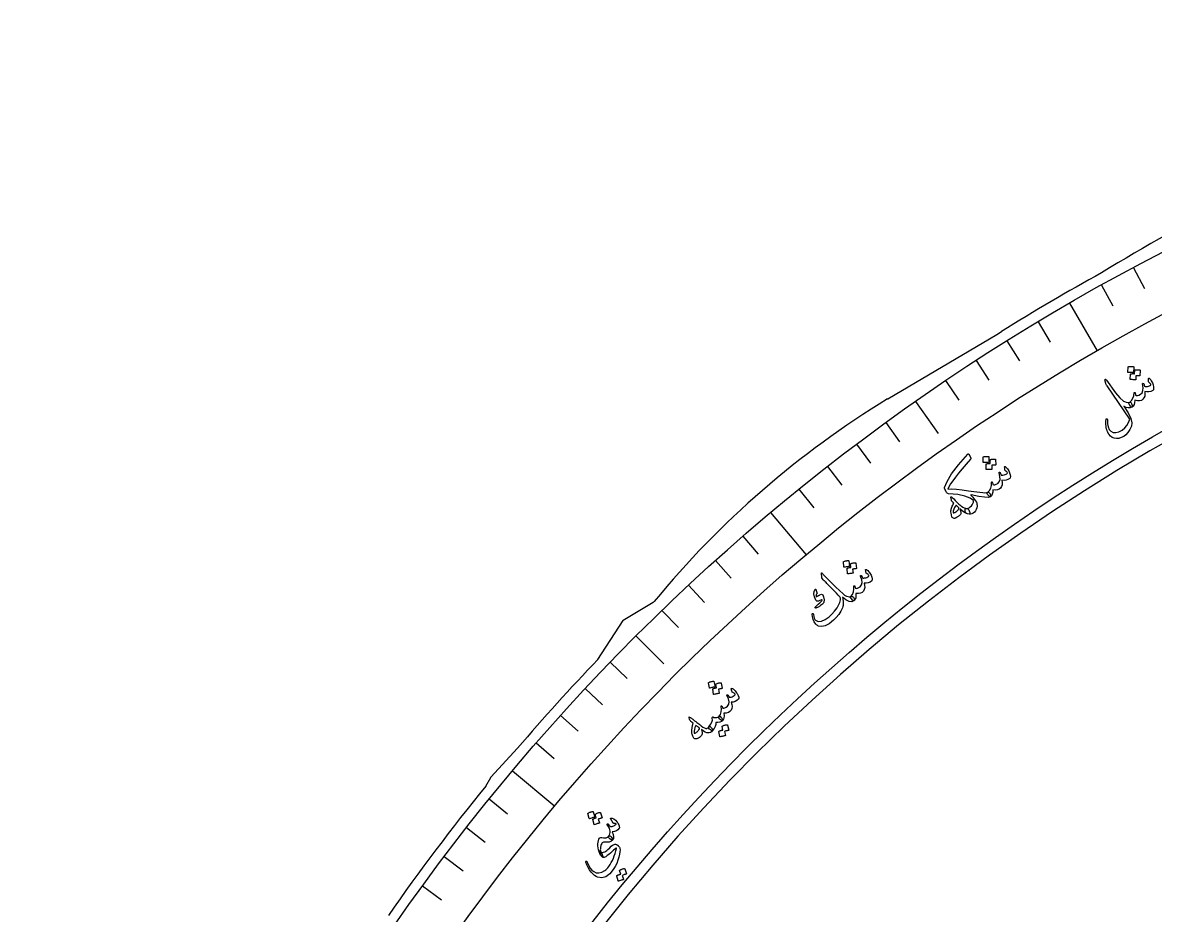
# Model space of a CAD drawing. Header units: millimetres. Extents: x -83 to 83, y -82 to 91.
# Drawn here: x -82.08 to -37.68, y 47.09 to 82.08 of the extents above; entities that cross this region are included whole.
import ezdxf

# ---------------------------------------------------------------- set-up
doc = ezdxf.new("R2010")
doc.units = ezdxf.units.MM
for name, color, linetype in [('CUT_INNER', 6, 'Continuous'), ('CUT_OUTER', 1, 'Continuous'), ('ENGRAVE', 7, 'Continuous'), ('ENGRAVE_FINE', 8, 'Continuous'), ('TEXT', 5, 'Continuous')]:
    doc.layers.add(name, color=color, linetype=linetype)

msp = doc.modelspace()

# ---------------------------------------------------------------- linework, layer by layer
at = {"layer": 'CUT_INNER'}
msp.add_arc((-0.0003, -0.0001), 75.4873, 92.267929, 240.117327, dxfattribs=at)
at = {"layer": 'CUT_OUTER'}
for points in [[(-48.175, 67.3316), (-48.1665, 67.3375), (-43.8931, 69.854), (-43.7088, 69.9699)], [(-59.5268, 57.1205), (-58.5455, 58.648), (-58.5435, 58.6508), (-58.5407, 58.6527), (-57.3568, 59.3629)], [(-63.9192, 52.1586), (-63.7317, 52.4958), (-63.7294, 52.4995), (-63.7266, 52.503), (-62.6762, 53.646)]]:
    msp.add_lwpolyline(points, dxfattribs=at)
for centre, radius, start, end in [((-0.7615, 8.8227), 74.4903, 112.383145, 121.59557), ((-0.0177, 0.0291), 82.4659, 118.833735, 121.992478), ((-29.2405, 36.2799), 36.3693, 121.37363, 140.54581), ((-57.4339, 59.4915), 0.15, 300.95799, 318.00846), ((-0.6548, 0.5936), 81.6162, 136.164169, 139.456722), ((-0.2015, 0.1456), 82.2514, 140.77512, 145.1985)]:
    msp.add_arc(centre, radius, start, end, dxfattribs=at)
at = {"layer": 'ENGRAVE'}
for points in [[(-41.0396, 71.0827), (-39.9597, 69.2122)], [(-47.0787, 67.2354), (-46.1938, 65.9716)], [(-52.7595, 62.8764), (-51.3712, 61.2218)], [(-58.0388, 58.0388), (-56.9479, 56.9479)], [(-62.8764, 52.7595), (-61.2218, 51.3712)]]:
    msp.add_lwpolyline(points, dxfattribs=at)
for radius in [82.0793, 79.9194, 75.9082]:
    msp.add_circle((0, 0), radius, dxfattribs=at)
at = {"layer": 'ENGRAVE_FINE'}
for points in [[(-38.5339, 72.4717), (-38.0993, 71.6544)], [(-39.7928, 71.7881), (-39.344, 70.9785)], [(-42.2739, 70.3556), (-41.7972, 69.5622)], [(-43.4954, 69.6072), (-43.0049, 68.8222)], [(-44.7036, 68.8375), (-44.1994, 68.0611)], [(-45.8981, 68.0468), (-45.3805, 67.2794)], [(-48.245, 66.4035), (-47.7009, 65.6546)], [(-49.3965, 65.5514), (-48.8395, 64.8121)], [(-50.533, 64.6793), (-49.9631, 63.9499)], [(-51.6541, 63.7876), (-51.0716, 63.0682)], [(-53.8488, 61.946), (-53.2416, 61.2474)], [(-54.9217, 60.9968), (-54.3024, 60.3089)], [(-55.9779, 60.029), (-55.3466, 59.352)], [(-57.017, 59.0429), (-56.374, 58.377)], [(-59.0429, 57.017), (-58.377, 56.374)], [(-60.029, 55.9779), (-59.352, 55.3466)], [(-60.9968, 54.9217), (-60.3089, 54.3024)], [(-61.946, 53.8488), (-61.2474, 53.2416)], [(-63.7876, 51.6541), (-63.0682, 51.0716)], [(-64.6793, 50.533), (-63.9499, 49.9631)], [(-65.5514, 49.3965), (-64.8121, 48.8395)], [(-66.4035, 48.245), (-65.6546, 47.7009)]]:
    msp.add_lwpolyline(points, dxfattribs=at)
at = {"layer": 'TEXT'}
for points in [[(-38.7437, 68.5833), (-38.7426, 68.5872), (-38.7399, 68.5907), (-38.7356, 68.5938), (-38.7297, 68.5965), (-38.7055, 68.6004), (-38.6815, 68.6031), (-38.6577, 68.6048), (-38.6341, 68.6053), (-38.6105, 68.6047), (-38.5868, 68.6028), (-38.5629, 68.5998), (-38.5388, 68.5954), (-38.5319, 68.5928), (-38.5273, 68.5893), (-38.5248, 68.5849), (-38.5245, 68.5796), (-38.5361, 68.3719), (-38.5381, 68.3672), (-38.5425, 68.3643), (-38.5493, 68.3634), (-38.5586, 68.3645), (-38.5666, 68.3653), (-38.579, 68.3662), (-38.5958, 68.3673), (-38.6171, 68.3686), (-38.643, 68.3698), (-38.6739, 68.3709), (-38.7098, 68.3718), (-38.7506, 68.3726), (-38.7564, 68.3733), (-38.7601, 68.3752), (-38.7618, 68.3782), (-38.7615, 68.3823)], [(-38.4856, 68.4533), (-38.4845, 68.4572), (-38.4818, 68.4607), (-38.4775, 68.4638), (-38.4716, 68.4664), (-38.4475, 68.4702), (-38.4235, 68.4729), (-38.3998, 68.4745), (-38.3762, 68.475), (-38.3527, 68.4743), (-38.329, 68.4723), (-38.3052, 68.4691), (-38.2811, 68.4648), (-38.2756, 68.4624), (-38.2718, 68.4587), (-38.2696, 68.4539), (-38.269, 68.4478), (-38.2806, 68.2402), (-38.2822, 68.2367), (-38.2861, 68.2345), (-38.2924, 68.2336), (-38.3011, 68.234), (-38.3069, 68.2344), (-38.3159, 68.235), (-38.3282, 68.2357), (-38.3438, 68.2365), (-38.3625, 68.2374), (-38.3844, 68.2382), (-38.4093, 68.2389), (-38.4374, 68.2395), (-38.4447, 68.087), (-38.4467, 68.0822), (-38.4511, 68.0794), (-38.4579, 68.0785), (-38.4672, 68.0796), (-38.4751, 68.0804), (-38.4875, 68.0814), (-38.5043, 68.0825), (-38.5255, 68.0837), (-38.5514, 68.085), (-38.5822, 68.0861), (-38.618, 68.0871), (-38.6586, 68.0878), (-38.6635, 68.0891), (-38.6666, 68.0913), (-38.6679, 68.0945), (-38.6675, 68.0987), (-38.6503, 68.2995), (-38.6492, 68.3034), (-38.6465, 68.3069), (-38.6422, 68.31), (-38.6363, 68.3127), (-38.6193, 68.3154), (-38.6021, 68.3178), (-38.5849, 68.3196), (-38.5675, 68.3211), (-38.5502, 68.3218), (-38.5328, 68.3218), (-38.5155, 68.3208), (-38.4983, 68.3191)], [(-39.2352, 67.5679), (-39.075, 67.374), (-38.9243, 67.2494), (-38.7829, 67.1938), (-38.6508, 67.2074), (-38.6383, 67.2013), (-38.6246, 67.1825), (-38.6096, 67.1513), (-38.5933, 67.1074), (-38.5819, 67.072), (-38.5771, 67.0448), (-38.5791, 67.0257), (-38.5877, 67.0148), (-38.6613, 66.9857), (-38.739, 66.9807), (-38.8208, 67), (-38.9068, 67.0435), (-38.7428, 66.7852), (-38.6389, 66.5694), (-38.5949, 66.3962), (-38.6106, 66.2656), (-38.6773, 66.1306), (-38.7506, 66.0186), (-38.8306, 65.9296), (-38.9175, 65.8634), (-39.0136, 65.8134), (-39.1072, 65.7839), (-39.1981, 65.7749), (-39.2866, 65.7864), (-39.3685, 65.8184), (-39.4398, 65.8709), (-39.5006, 65.9438), (-39.5507, 66.0371), (-39.5711, 66.0908), (-39.5879, 66.1466), (-39.6012, 66.2045), (-39.6108, 66.2646), (-39.6168, 66.3269), (-39.6189, 66.3915), (-39.6171, 66.4584), (-39.6114, 66.5276), (-39.6094, 66.5359), (-39.6059, 66.543), (-39.6011, 66.5489), (-39.5948, 66.5536), (-39.5888, 66.5561), (-39.5827, 66.5568), (-39.5764, 66.5555), (-39.57, 66.5523), (-39.5644, 66.547), (-39.5605, 66.5397), (-39.5585, 66.5304), (-39.5582, 66.519), (-39.5559, 66.3611), (-39.5325, 66.2328), (-39.4884, 66.1341), (-39.4235, 66.0647), (-39.3271, 66.018), (-39.2206, 66.0104), (-39.104, 66.0418), (-38.9772, 66.1122), (-38.877, 66.1952), (-38.7948, 66.2943), (-38.7303, 66.4094), (-38.6837, 66.5407), (-39.5689, 67.8409), (-39.5899, 67.872), (-39.6063, 67.8992), (-39.618, 67.9224), (-39.625, 67.9417), (-39.6564, 68.0837), (-39.6477, 68.1024), (-39.6342, 68.1059), (-39.6159, 68.0942), (-39.5928, 68.0673)], [(-37.9412, 68.1366), (-37.9385, 68.142), (-37.9327, 68.1439), (-37.924, 68.1422), (-37.9122, 68.1368), (-37.8965, 68.1255), (-37.8788, 68.1066), (-37.8593, 68.0801), (-37.838, 68.0461), (-37.8152, 68.0067), (-37.7957, 67.9666), (-37.7796, 67.9261), (-37.7668, 67.885), (-37.7494, 67.801), (-37.7457, 67.7357), (-37.7556, 67.6892), (-37.7793, 67.6615), (-37.8523, 67.6262), (-37.928, 67.608), (-38.0064, 67.6071), (-38.0878, 67.6234), (-38.0835, 67.528), (-38.0954, 67.4449), (-38.1234, 67.3743), (-38.1676, 67.3159), (-38.2257, 67.2756), (-38.2966, 67.2559), (-38.3801, 67.2567), (-38.4765, 67.2781), (-38.4903, 67.183), (-38.5137, 67.1072), (-38.5468, 67.0508), (-38.5897, 67.0136), (-38.6025, 67.0135), (-38.6212, 67.0247), (-38.6458, 67.0472), (-38.6762, 67.081), (-38.701, 67.1172), (-38.7122, 67.1481), (-38.7096, 67.1735), (-38.6933, 67.1936), (-38.6133, 67.2674), (-38.5559, 67.3543), (-38.5213, 67.4543), (-38.5092, 67.5676), (-38.5086, 67.5738), (-38.507, 67.5788), (-38.5044, 67.5828), (-38.5009, 67.5856), (-38.4958, 67.5878), (-38.4907, 67.5888), (-38.4855, 67.5884), (-38.4803, 67.5867), (-38.4723, 67.577), (-38.4662, 67.5562), (-38.4622, 67.5244), (-38.4601, 67.4814), (-38.4233, 67.4683), (-38.3781, 67.469), (-38.3245, 67.4834), (-38.2625, 67.5114), (-38.1977, 67.5685), (-38.1618, 67.6552), (-38.1548, 67.7715), (-38.1765, 67.9176), (-38.1777, 67.9251), (-38.1774, 67.931), (-38.1756, 67.9355), (-38.1723, 67.9385), (-38.1664, 67.9412), (-38.1606, 67.9425), (-38.1551, 67.9423), (-38.1497, 67.9407), (-38.1443, 67.9371), (-38.14, 67.9329), (-38.1367, 67.9281), (-38.1344, 67.9228), (-38.107, 67.827), (-38.0718, 67.8193), (-38.0332, 67.8169), (-37.9912, 67.8196), (-37.9459, 67.8274), (-37.9042, 67.8393), (-37.8751, 67.8531), (-37.8586, 67.8688), (-37.8546, 67.8863), (-37.8612, 67.9061), (-37.8773, 67.9305), (-37.9029, 67.9595), (-37.938, 67.9931), (-37.9422, 68.0057), (-37.9442, 68.0338), (-37.9439, 68.0775), (-37.9412, 68.1366)], [(-45.0293, 65.1669), (-45.0236, 65.1703), (-45.0181, 65.1725), (-45.0129, 65.1735), (-45.0079, 65.1732), (-45.0007, 65.1714), (-44.9941, 65.1667), (-44.988, 65.1591), (-44.9824, 65.1488), (-44.9132, 65.0031), (-44.9108, 64.9958), (-44.911, 64.9885), (-44.9136, 64.9813), (-44.9188, 64.974), (-45.0964, 64.7758), (-45.2551, 64.5917), (-45.3949, 64.4217), (-45.5159, 64.2661), (-45.6183, 64.125), (-45.7021, 63.9985), (-45.7673, 63.8868), (-45.8141, 63.7899), (-45.6611, 63.8014), (-45.4751, 63.7962), (-45.2563, 63.774), (-45.0047, 63.7346), (-44.9004, 63.7176), (-44.7904, 63.7014), (-44.6747, 63.6859), (-44.5534, 63.6711), (-44.4419, 63.6598), (-44.3555, 63.6552), (-44.2942, 63.6573), (-44.2579, 63.6662), (-44.2198, 63.6737), (-44.1869, 63.6566), (-44.1592, 63.6147), (-44.1367, 63.5481), (-44.133, 63.5286), (-44.1321, 63.5134), (-44.1343, 63.5024), (-44.1394, 63.4957), (-44.2266, 63.4726), (-44.381, 63.4778), (-44.6027, 63.5108), (-44.8922, 63.5712), (-44.9059, 63.5698), (-44.9137, 63.5666), (-44.9156, 63.5615), (-44.9116, 63.5546), (-44.8367, 63.4751), (-44.7753, 63.4037), (-44.7275, 63.3404), (-44.6931, 63.2852), (-44.6788, 63.2439), (-44.6698, 63.2035), (-44.666, 63.164), (-44.6673, 63.1254), (-44.6787, 63.0589), (-44.6992, 62.9989), (-44.7289, 62.9455), (-44.7677, 62.8985), (-44.8177, 62.8548), (-44.8683, 62.8255), (-44.9196, 62.8104), (-44.9717, 62.8096), (-45.0358, 62.8225), (-45.0838, 62.845), (-45.1159, 62.8771), (-45.132, 62.919), (-45.1368, 62.972), (-45.1295, 63.0102), (-45.1102, 63.0336), (-45.0789, 63.0422), (-45.0279, 63.0494), (-44.9794, 63.0671), (-44.9336, 63.0954), (-44.8903, 63.1342), (-44.8532, 63.1804), (-44.8258, 63.2309), (-44.8081, 63.2858), (-44.8002, 63.3451), (-44.9334, 63.4461), (-45.1415, 63.5253), (-45.4247, 63.5822), (-45.7835, 63.6158), (-45.8129, 63.6215), (-45.8384, 63.6353), (-45.8601, 63.6572), (-45.8779, 63.6871), (-45.9073, 63.7499), (-45.9272, 63.7995), (-45.9377, 63.836), (-45.9387, 63.8594), (-45.8441, 64.0957), (-45.6625, 64.392), (-45.3929, 64.7475), (-45.0337, 65.161), (-45.0329, 65.1617), (-45.0322, 65.1624), (-45.0318, 65.1632), (-45.0315, 65.164), (-45.0312, 65.1648), (-45.0308, 65.1655), (-45.0301, 65.1662), (-45.0293, 65.1669)], [(-44.4242, 65.0479), (-44.4235, 65.0519), (-44.4211, 65.0556), (-44.417, 65.0591), (-44.4114, 65.0622), (-44.3876, 65.0682), (-44.3639, 65.073), (-44.3403, 65.0766), (-44.3169, 65.0792), (-44.2934, 65.0805), (-44.2695, 65.0807), (-44.2454, 65.0797), (-44.2211, 65.0774), (-44.214, 65.0754), (-44.2091, 65.0723), (-44.2063, 65.0681), (-44.2055, 65.0628), (-44.1994, 64.8549), (-44.201, 64.85), (-44.2051, 64.8468), (-44.2119, 64.8453), (-44.2212, 64.8456), (-44.2293, 64.8457), (-44.2417, 64.8456), (-44.2586, 64.8453), (-44.2799, 64.8447), (-44.3058, 64.8437), (-44.3367, 64.8422), (-44.3725, 64.8401), (-44.4132, 64.8374), (-44.419, 64.8376), (-44.4229, 64.8391), (-44.4248, 64.842), (-44.4249, 64.8462)], [(-44.156, 64.9403), (-44.1553, 64.9443), (-44.1529, 64.948), (-44.1488, 64.9514), (-44.1432, 64.9545), (-44.1195, 64.9604), (-44.0958, 64.9651), (-44.0723, 64.9687), (-44.0489, 64.9712), (-44.0254, 64.9724), (-44.0017, 64.9725), (-43.9776, 64.9714), (-43.9533, 64.9691), (-43.9476, 64.9671), (-43.9434, 64.9639), (-43.9408, 64.9592), (-43.9397, 64.9532), (-43.9337, 64.7454), (-43.9349, 64.7418), (-43.9387, 64.7393), (-43.9449, 64.7378), (-43.9536, 64.7375), (-43.9594, 64.7374), (-43.9685, 64.7372), (-43.9808, 64.7368), (-43.9963, 64.7363), (-44.0151, 64.7356), (-44.0369, 64.7346), (-44.0618, 64.7331), (-44.0899, 64.7313), (-44.0842, 64.5788), (-44.0858, 64.5739), (-44.0899, 64.5707), (-44.0967, 64.5692), (-44.106, 64.5695), (-44.114, 64.5696), (-44.1264, 64.5695), (-44.1432, 64.5692), (-44.1644, 64.5687), (-44.1903, 64.5677), (-44.2211, 64.5662), (-44.2568, 64.5641), (-44.2974, 64.5615), (-44.3024, 64.5623), (-44.3057, 64.5642), (-44.3073, 64.5673), (-44.3072, 64.5716), (-44.307, 64.773), (-44.3063, 64.7771), (-44.3039, 64.7808), (-44.2999, 64.7842), (-44.2943, 64.7874), (-44.2775, 64.7916), (-44.2606, 64.7954), (-44.2436, 64.7987), (-44.2264, 64.8016), (-44.2092, 64.8038), (-44.1919, 64.8052), (-44.1746, 64.8058), (-44.1572, 64.8055)], [(-43.5867, 64.6709), (-43.5844, 64.6766), (-43.5789, 64.6789), (-43.57, 64.678), (-43.5579, 64.6736), (-43.5412, 64.6636), (-43.522, 64.6463), (-43.5004, 64.6216), (-43.4762, 64.5895), (-43.4501, 64.5521), (-43.4274, 64.5139), (-43.4079, 64.4749), (-43.3916, 64.4351), (-43.3671, 64.3528), (-43.3579, 64.2881), (-43.3638, 64.2409), (-43.3851, 64.2113), (-43.4548, 64.1699), (-43.5287, 64.1454), (-43.6068, 64.1378), (-43.6892, 64.1472), (-43.6769, 64.0524), (-43.6816, 63.9687), (-43.7036, 63.8959), (-43.7426, 63.834), (-43.7971, 63.7889), (-43.866, 63.7633), (-43.9494, 63.757), (-44.0473, 63.7701), (-44.0529, 63.6741), (-44.0698, 63.5967), (-44.098, 63.5376), (-44.1375, 63.497), (-44.1503, 63.4958), (-44.1699, 63.5054), (-44.1963, 63.5257), (-44.2294, 63.5567), (-44.2573, 63.5907), (-44.271, 63.6205), (-44.2706, 63.6461), (-44.2561, 63.6675), (-44.1826, 63.7478), (-44.1328, 63.8392), (-44.1068, 63.9419), (-44.1044, 64.0558), (-44.1043, 64.062), (-44.1031, 64.0672), (-44.1009, 64.0713), (-44.0976, 64.0745), (-44.0928, 64.0771), (-44.0878, 64.0784), (-44.0826, 64.0785), (-44.0772, 64.0773), (-44.0684, 64.0683), (-44.0606, 64.0481), (-44.0539, 64.0167), (-44.0481, 63.9741), (-44.0104, 63.9642), (-43.9654, 63.9687), (-43.9132, 63.9875), (-43.8538, 64.0207), (-43.7941, 64.0831), (-43.7657, 64.1725), (-43.7685, 64.2891), (-43.8026, 64.4328), (-43.8044, 64.4401), (-43.8046, 64.4461), (-43.8032, 64.4507), (-43.8002, 64.454), (-43.7945, 64.4571), (-43.7889, 64.4589), (-43.7833, 64.4592), (-43.7778, 64.458), (-43.7722, 64.4549), (-43.7675, 64.4511), (-43.7638, 64.4466), (-43.761, 64.4415), (-43.7257, 64.3484), (-43.6899, 64.3437), (-43.6512, 64.3445), (-43.6097, 64.3508), (-43.5652, 64.3625), (-43.5246, 64.3779), (-43.4968, 64.3941), (-43.4816, 64.4111), (-43.4792, 64.4289), (-43.4875, 64.448), (-43.5055, 64.471), (-43.5335, 64.4977), (-43.5713, 64.5282), (-43.5766, 64.5404), (-43.581, 64.5683), (-43.5843, 64.6118), (-43.5867, 64.6709)], [(-45.0757, 63.0417), (-45.0456, 63.035), (-45.0181, 63.0155), (-44.9931, 62.9832), (-44.9706, 62.9381), (-44.9517, 62.883), (-44.9452, 62.8435), (-44.9513, 62.8195), (-44.9699, 62.811), (-45.0479, 62.8226), (-45.1362, 62.8628), (-45.2348, 62.9313), (-45.3437, 63.0283), (-45.3153, 62.9457), (-45.3012, 62.8798), (-45.3016, 62.8304), (-45.3165, 62.7977), (-45.3283, 62.7854), (-45.3416, 62.7731), (-45.3565, 62.7608), (-45.3729, 62.7483), (-45.3907, 62.7357), (-45.4093, 62.7227), (-45.429, 62.7094), (-45.4497, 62.6956), (-45.4875, 62.6734), (-45.5187, 62.6577), (-45.5433, 62.6485), (-45.5613, 62.646), (-45.594, 62.6533), (-45.6196, 62.6656), (-45.6381, 62.6826), (-45.6494, 62.7045), (-45.6708, 62.7892), (-45.6849, 62.8571), (-45.6917, 62.9081), (-45.6912, 62.9423), (-45.6843, 62.9794), (-45.6755, 63.0164), (-45.6646, 63.0535), (-45.6518, 63.0906), (-45.6368, 63.1279), (-45.6195, 63.1658), (-45.6, 63.2043), (-45.5782, 63.2433), (-45.6402, 63.3096), (-45.6529, 63.3233), (-45.6626, 63.3368), (-45.6693, 63.3499), (-45.6728, 63.3628), (-45.694, 63.4755), (-45.6933, 63.4919), (-45.6851, 63.4969), (-45.6694, 63.4905), (-45.6463, 63.4729), (-45.5836, 63.4089), (-45.5255, 63.3505), (-45.4723, 63.2977), (-45.4239, 63.2506), (-45.38, 63.2093), (-45.3407, 63.1743), (-45.3058, 63.1455), (-45.2754, 63.1228), (-45.2206, 63.0885), (-45.1691, 63.0635), (-45.1208, 63.0479), (-45.0757, 63.0417)], [(-45.4887, 63.1627), (-45.5453, 63.081), (-45.5833, 63.0048), (-45.6028, 62.9341), (-45.6038, 62.8689), (-45.5829, 62.8698), (-45.5594, 62.8754), (-45.5333, 62.8858), (-45.5046, 62.9009), (-45.4891, 62.9111), (-45.474, 62.9219), (-45.4591, 62.9335), (-45.4446, 62.9457), (-45.4305, 62.9588), (-45.417, 62.973), (-45.4042, 62.9884), (-45.3921, 63.0049), (-45.3824, 63.0299), (-45.3876, 63.0578), (-45.4076, 63.0886), (-45.4424, 63.1221), (-45.4602, 63.1364), (-45.4738, 63.1479), (-45.4833, 63.1567), (-45.4887, 63.1627)], [(-49.9037, 60.9455), (-49.9033, 60.9496), (-49.9012, 60.9536), (-49.8975, 60.9573), (-49.8922, 60.961), (-49.869, 60.9689), (-49.8458, 60.9758), (-49.8226, 60.9815), (-49.7995, 60.9861), (-49.7762, 60.9895), (-49.7524, 60.9917), (-49.7283, 60.9927), (-49.7038, 60.9926), (-49.6967, 60.9912), (-49.6915, 60.9885), (-49.6883, 60.9846), (-49.6871, 60.9795), (-49.663, 60.7728), (-49.6641, 60.7678), (-49.668, 60.7643), (-49.6746, 60.7622), (-49.6839, 60.7617), (-49.6919, 60.7611), (-49.7043, 60.7599), (-49.7211, 60.7581), (-49.7422, 60.7557), (-49.768, 60.7525), (-49.7986, 60.7483), (-49.8341, 60.743), (-49.8744, 60.7368), (-49.8802, 60.7365), (-49.8842, 60.7377), (-49.8864, 60.7404), (-49.8868, 60.7445)], [(-49.6272, 60.8616), (-49.6267, 60.8657), (-49.6247, 60.8696), (-49.621, 60.8734), (-49.6156, 60.877), (-49.5925, 60.8849), (-49.5693, 60.8916), (-49.5462, 60.8972), (-49.5231, 60.9017), (-49.4998, 60.905), (-49.4762, 60.9072), (-49.4521, 60.9081), (-49.4277, 60.9079), (-49.4218, 60.9065), (-49.4174, 60.9036), (-49.4144, 60.8992), (-49.4128, 60.8933), (-49.3888, 60.6868), (-49.3897, 60.6831), (-49.3932, 60.6803), (-49.3992, 60.6783), (-49.4079, 60.6772), (-49.4136, 60.6766), (-49.4227, 60.6756), (-49.4349, 60.6742), (-49.4504, 60.6723), (-49.469, 60.67), (-49.4906, 60.6671), (-49.5153, 60.6635), (-49.5431, 60.6592), (-49.5242, 60.5077), (-49.5254, 60.5027), (-49.5292, 60.4992), (-49.5358, 60.4972), (-49.5451, 60.4966), (-49.5531, 60.4961), (-49.5654, 60.4949), (-49.5822, 60.4931), (-49.6033, 60.4907), (-49.629, 60.4875), (-49.6595, 60.4833), (-49.6949, 60.4782), (-49.7351, 60.472), (-49.7401, 60.4724), (-49.7436, 60.474), (-49.7454, 60.477), (-49.7457, 60.4812), (-49.7631, 60.6819), (-49.7627, 60.686), (-49.7606, 60.6899), (-49.7569, 60.6937), (-49.7516, 60.6973), (-49.7353, 60.703), (-49.7187, 60.7082), (-49.7021, 60.713), (-49.6852, 60.7173), (-49.6683, 60.7211), (-49.6512, 60.724), (-49.634, 60.726), (-49.6167, 60.7272)], [(-50.7675, 60.4842), (-50.7684, 60.5032), (-50.7641, 60.5119), (-50.7545, 60.5103), (-50.7397, 60.4984), (-50.7276, 60.4863), (-50.7077, 60.4662), (-50.6802, 60.438), (-50.6449, 60.4018), (-50.6019, 60.3576), (-50.5509, 60.3056), (-50.4921, 60.2457), (-50.4253, 60.1779), (-50.2151, 59.967), (-50.0508, 59.8076), (-49.9325, 59.6996), (-49.8599, 59.6432), (-49.7862, 59.6049), (-49.7208, 59.5827), (-49.6636, 59.5766), (-49.6145, 59.5865), (-49.5927, 59.5926), (-49.5715, 59.5923), (-49.5508, 59.5854), (-49.5308, 59.5721), (-49.5126, 59.5546), (-49.4977, 59.5351), (-49.4861, 59.5136), (-49.4777, 59.4902), (-49.4728, 59.468), (-49.4718, 59.4501), (-49.4748, 59.4363), (-49.4817, 59.4269), (-49.5754, 59.3816), (-49.6838, 59.3896), (-49.8072, 59.4509), (-49.9454, 59.5656), (-49.9323, 59.5173), (-49.9226, 59.465), (-49.9163, 59.4087), (-49.9134, 59.3484), (-49.9149, 59.2921), (-49.9209, 59.2395), (-49.9315, 59.1906), (-49.9467, 59.1453), (-50.0114, 59.0105), (-50.0913, 58.8837), (-50.1863, 58.7647), (-50.2966, 58.6536), (-50.4627, 58.5199), (-50.6149, 58.4372), (-50.7536, 58.4055), (-50.8788, 58.425), (-50.9105, 58.4399), (-50.9387, 58.457), (-50.9636, 58.4763), (-50.985, 58.4978), (-51.048, 58.5878), (-51.0937, 58.6831), (-51.1219, 58.7835), (-51.1327, 58.8891), (-51.1321, 58.8977), (-51.1299, 58.9053), (-51.1261, 58.912), (-51.1208, 58.9178), (-51.1153, 58.9212), (-51.1094, 58.9223), (-51.103, 58.9212), (-51.0962, 58.9177), (-51.0913, 58.9123), (-51.0873, 58.9048), (-51.0843, 58.8954), (-51.0823, 58.884), (-51.0672, 58.8016), (-51.0482, 58.7364), (-51.0253, 58.6883), (-50.9985, 58.6573), (-50.8931, 58.6106), (-50.7692, 58.618), (-50.6269, 58.6793), (-50.4658, 58.7943), (-50.3547, 58.8984), (-50.2515, 59.0162), (-50.1562, 59.1477), (-50.0685, 59.2931), (-50.0444, 59.3472), (-50.0287, 59.4014), (-50.0213, 59.4557), (-50.0222, 59.5101), (-50.0261, 59.5274), (-50.0353, 59.5481), (-50.05, 59.5721), (-50.0702, 59.5994), (-50.1069, 59.6432), (-50.1717, 59.7131), (-50.2645, 59.8091), (-50.3854, 59.9313), (-50.4489, 59.995), (-50.5038, 60.0499), (-50.55, 60.0962), (-50.5875, 60.1336), (-50.6165, 60.1626), (-50.6373, 60.1833), (-50.6497, 60.1958), (-50.6539, 60.1999), (-50.6959, 60.2433), (-50.7267, 60.2819), (-50.7461, 60.3156), (-50.7543, 60.3446)], [(-49.0366, 60.6427), (-49.0348, 60.6486), (-49.0295, 60.6514), (-49.0206, 60.6512), (-49.0081, 60.6479), (-48.9906, 60.6394), (-48.97, 60.6238), (-48.9463, 60.6011), (-48.9194, 60.5713), (-48.8902, 60.5363), (-48.8642, 60.5002), (-48.8414, 60.463), (-48.8218, 60.4247), (-48.7902, 60.3449), (-48.7754, 60.2812), (-48.7772, 60.2337), (-48.7958, 60.2023), (-48.8617, 60.155), (-48.9331, 60.1242), (-49.0103, 60.1099), (-49.0932, 60.1121), (-49.0727, 60.0188), (-49.0702, 59.9349), (-49.0857, 59.8605), (-49.1193, 59.7955), (-49.1697, 59.7458), (-49.2361, 59.7143), (-49.3186, 59.7008), (-49.4172, 59.7053), (-49.4145, 59.6092), (-49.4246, 59.5306), (-49.4476, 59.4693), (-49.4834, 59.4254), (-49.4961, 59.4231), (-49.5164, 59.431), (-49.5444, 59.4489), (-49.5802, 59.477), (-49.6109, 59.5084), (-49.6272, 59.5369), (-49.629, 59.5624), (-49.6163, 59.585), (-49.5501, 59.6714), (-49.5085, 59.7668), (-49.4914, 59.8713), (-49.4989, 59.985), (-49.4994, 59.9912), (-49.4987, 59.9964), (-49.4968, 60.0008), (-49.4938, 60.0042), (-49.4892, 60.0072), (-49.4843, 60.009), (-49.4792, 60.0095), (-49.4737, 60.0088), (-49.4641, 60.0006), (-49.4546, 59.9811), (-49.4452, 59.9504), (-49.4358, 59.9085), (-49.3973, 59.9019), (-49.3529, 59.9102), (-49.3026, 59.9336), (-49.2463, 59.9718), (-49.1922, 60.0391), (-49.1716, 60.1307), (-49.1846, 60.2465), (-49.231, 60.3868), (-49.2335, 60.3939), (-49.2342, 60.3998), (-49.2332, 60.4045), (-49.2305, 60.408), (-49.2251, 60.4117), (-49.2196, 60.4139), (-49.2141, 60.4147), (-49.2085, 60.414), (-49.2026, 60.4114), (-49.1976, 60.408), (-49.1935, 60.4039), (-49.1903, 60.3991), (-49.147, 60.3093), (-49.111, 60.3078), (-49.0726, 60.312), (-49.0317, 60.3218), (-48.9884, 60.3373), (-48.9493, 60.3562), (-48.923, 60.3747), (-48.9094, 60.393), (-48.9085, 60.4109), (-48.9184, 60.4293), (-48.9384, 60.4506), (-48.9686, 60.4748), (-49.0089, 60.5019), (-49.0152, 60.5136), (-49.022, 60.541), (-49.0291, 60.584), (-49.0366, 60.6427)], [(-51.0137, 59.8771), (-51.01, 59.8795), (-51.006, 59.8806), (-51.0017, 59.8805), (-50.9971, 59.8791), (-50.9941, 59.877), (-50.9913, 59.8742), (-50.9888, 59.8708), (-50.9866, 59.8669), (-50.9446, 59.742), (-50.941, 59.7287), (-50.9396, 59.7174), (-50.9403, 59.7081), (-50.9431, 59.7008), (-50.96, 59.6756), (-50.9719, 59.6512), (-50.9788, 59.6277), (-50.9806, 59.605), (-50.9776, 59.5966), (-50.9685, 59.5926), (-50.9533, 59.5931), (-50.9319, 59.5981), (-50.9191, 59.6032), (-50.9062, 59.6087), (-50.8931, 59.6148), (-50.8798, 59.6213), (-50.8663, 59.6285), (-50.8525, 59.6363), (-50.8383, 59.6448), (-50.8237, 59.654), (-50.763, 59.6737), (-50.7162, 59.6478), (-50.6833, 59.5764), (-50.6641, 59.4596), (-50.6637, 59.4203), (-50.6672, 59.3864), (-50.6745, 59.358), (-50.6857, 59.335), (-50.7018, 59.3142), (-50.7275, 59.2894), (-50.7627, 59.2606), (-50.8074, 59.2278), (-50.8306, 59.2115), (-50.8532, 59.1968), (-50.8753, 59.1837), (-50.8969, 59.1722), (-50.9177, 59.1619), (-50.9374, 59.1526), (-50.9559, 59.1442), (-50.9734, 59.1368), (-50.9859, 59.1342), (-50.9966, 59.1343), (-51.0054, 59.1372), (-51.0123, 59.1429), (-51.0171, 59.1507), (-51.0181, 59.1584), (-51.0151, 59.1661), (-51.0083, 59.1737), (-50.9852, 59.1964), (-50.9587, 59.2218), (-50.9286, 59.2497), (-50.8951, 59.2803), (-50.8324, 59.3372), (-50.7855, 59.384), (-50.7544, 59.4207), (-50.739, 59.4473), (-50.7379, 59.4518), (-50.7387, 59.4559), (-50.7413, 59.4595), (-50.7459, 59.4626), (-50.7496, 59.4638), (-50.7544, 59.4637), (-50.7604, 59.4622), (-50.7675, 59.4593), (-50.8292, 59.4279), (-50.8558, 59.4157), (-50.8808, 59.408), (-50.9043, 59.4046), (-50.9262, 59.4056), (-50.9479, 59.4102), (-50.9658, 59.4188), (-50.9798, 59.4314), (-50.9901, 59.448), (-51.0427, 59.5746), (-51.0642, 59.6884), (-51.0545, 59.7892), (-51.0137, 59.8771)], [(-55.1917, 56.2015), (-55.1917, 56.2056), (-55.19, 56.2097), (-55.1866, 56.2138), (-55.1816, 56.2179), (-55.1592, 56.228), (-55.1368, 56.2369), (-55.1142, 56.2446), (-55.0916, 56.2513), (-55.0687, 56.2568), (-55.0452, 56.2611), (-55.0213, 56.2643), (-54.9969, 56.2664), (-54.9897, 56.2656), (-54.9843, 56.2635), (-54.9807, 56.2599), (-54.9791, 56.2548), (-54.9364, 56.0512), (-54.9371, 56.0461), (-54.9406, 56.0422), (-54.947, 56.0396), (-54.9563, 56.0382), (-54.9642, 56.0369), (-54.9764, 56.0346), (-54.9929, 56.0313), (-55.0138, 56.027), (-55.0392, 56.0215), (-55.0693, 56.0145), (-55.1042, 56.0061), (-55.1438, 55.9963), (-55.1495, 55.9955), (-55.1536, 55.9963), (-55.156, 55.9988), (-55.1568, 56.0029)], [(-54.9088, 56.1429), (-54.9087, 56.147), (-54.907, 56.151), (-54.9036, 56.1551), (-54.8987, 56.1592), (-54.8763, 56.1691), (-54.8539, 56.178), (-54.8313, 56.1856), (-54.8087, 56.1922), (-54.7859, 56.1976), (-54.7625, 56.2018), (-54.7386, 56.205), (-54.7142, 56.2069), (-54.7083, 56.2061), (-54.7036, 56.2036), (-54.7002, 56.1994), (-54.6981, 56.1937), (-54.6556, 55.9902), (-54.6561, 55.9865), (-54.6594, 55.9833), (-54.6652, 55.9808), (-54.6737, 55.9789), (-54.6794, 55.9778), (-54.6883, 55.976), (-54.7004, 55.9735), (-54.7156, 55.9703), (-54.7339, 55.9663), (-54.7552, 55.9614), (-54.7795, 55.9556), (-54.8068, 55.9489), (-54.7743, 55.7997), (-54.775, 55.7946), (-54.7785, 55.7907), (-54.7849, 55.7881), (-54.7941, 55.7867), (-54.802, 55.7855), (-54.8142, 55.7832), (-54.8307, 55.7799), (-54.8515, 55.7756), (-54.8769, 55.7701), (-54.9069, 55.7632), (-54.9417, 55.7549), (-54.9812, 55.7451), (-54.9862, 55.745), (-54.9898, 55.7463), (-54.9919, 55.7491), (-54.9926, 55.7533), (-55.0279, 55.9517), (-55.0279, 55.9558), (-55.0262, 55.9598), (-55.0228, 55.9639), (-55.0179, 55.968), (-55.0021, 55.9751), (-54.9861, 55.9818), (-54.97, 55.9881), (-54.9536, 55.9939), (-54.937, 55.9992), (-54.9203, 56.0036), (-54.9033, 56.0072), (-54.8862, 56.01)], [(-54.3009, 55.978), (-54.2996, 55.984), (-54.2946, 55.9873), (-54.2857, 55.9879), (-54.273, 55.9858), (-54.2548, 55.9789), (-54.2329, 55.9652), (-54.2072, 55.9447), (-54.1777, 55.9175), (-54.1455, 55.8852), (-54.1164, 55.8516), (-54.0903, 55.8166), (-54.0673, 55.7803), (-54.0287, 55.7036), (-54.0081, 55.6416), (-54.0057, 55.5941), (-54.0214, 55.5611), (-54.0827, 55.5081), (-54.1511, 55.471), (-54.2267, 55.4498), (-54.3095, 55.4445), (-54.2806, 55.3534), (-54.2706, 55.2701), (-54.2793, 55.1946), (-54.3069, 55.1268), (-54.3526, 55.0728), (-54.4159, 55.0354), (-54.4968, 55.0145), (-54.5955, 55.0101), (-54.5841, 54.9147), (-54.5871, 54.8355), (-54.6044, 54.7724), (-54.6362, 54.7254), (-54.6486, 54.722), (-54.6696, 54.728), (-54.6991, 54.7433), (-54.7372, 54.7681), (-54.7706, 54.7966), (-54.7894, 54.8235), (-54.7935, 54.8488), (-54.7829, 54.8724), (-54.7248, 54.9644), (-54.6919, 55.0632), (-54.6843, 55.1688), (-54.7021, 55.2813), (-54.703, 55.2875), (-54.7028, 55.2928), (-54.7014, 55.2972), (-54.6987, 55.3009), (-54.6944, 55.3043), (-54.6897, 55.3066), (-54.6846, 55.3076), (-54.6791, 55.3073), (-54.6688, 55.3), (-54.6576, 55.2815), (-54.6454, 55.2518), (-54.6323, 55.2108), (-54.5934, 55.2077), (-54.5499, 55.2201), (-54.5019, 55.2478), (-54.4492, 55.291), (-54.4014, 55.3629), (-54.3892, 55.4559), (-54.4126, 55.5701), (-54.4714, 55.7056), (-54.4745, 55.7125), (-54.4758, 55.7183), (-54.4752, 55.7231), (-54.4728, 55.7269), (-54.4678, 55.731), (-54.4625, 55.7337), (-54.4571, 55.735), (-54.4515, 55.7348), (-54.4454, 55.7327), (-54.4401, 55.7298), (-54.4357, 55.7261), (-54.432, 55.7215), (-54.3808, 55.6361), (-54.3448, 55.6378), (-54.3069, 55.6454), (-54.267, 55.6589), (-54.2253, 55.6782), (-54.1881, 55.7006), (-54.1636, 55.7214), (-54.1517, 55.7408), (-54.1524, 55.7588), (-54.1639, 55.7762), (-54.1857, 55.7956), (-54.218, 55.8169), (-54.2606, 55.8403), (-54.268, 55.8514), (-54.2771, 55.8781), (-54.2881, 55.9203), (-54.3009, 55.978)], [(-55.9523, 54.8362), (-55.9531, 54.8561), (-55.9468, 54.865), (-55.9335, 54.8629), (-55.9131, 54.8498), (-55.9018, 54.841), (-55.886, 54.8289), (-55.8656, 54.8136), (-55.8407, 54.7951), (-55.8112, 54.7731), (-55.777, 54.7472), (-55.7381, 54.7175), (-55.6944, 54.684), (-55.6515, 54.651), (-55.6131, 54.6215), (-55.5792, 54.5954), (-55.5498, 54.5727), (-55.525, 54.5536), (-55.505, 54.5381), (-55.4897, 54.5262), (-55.4791, 54.5179), (-55.4109, 54.4674), (-55.3524, 54.4337), (-55.3036, 54.4169), (-55.2646, 54.4168), (-55.2434, 54.423), (-55.222, 54.4346), (-55.2005, 54.4517), (-55.1788, 54.4743), (-55.1636, 54.4854), (-55.1471, 54.4891), (-55.1294, 54.4856), (-55.1103, 54.4746), (-55.0908, 54.4581), (-55.073, 54.4394), (-55.0571, 54.4184), (-55.043, 54.3951), (-55.0329, 54.3733), (-55.0276, 54.3549), (-55.0269, 54.3399), (-55.031, 54.3284), (-55.0736, 54.2861), (-55.1177, 54.2569), (-55.1634, 54.2409), (-55.2107, 54.238), (-55.2647, 54.2495), (-55.3255, 54.275), (-55.3933, 54.3145), (-55.4679, 54.3679), (-55.4512, 54.306), (-55.4434, 54.252), (-55.4443, 54.2059), (-55.4541, 54.1676), (-55.4684, 54.1428), (-55.4893, 54.1175), (-55.5166, 54.0918), (-55.5504, 54.0655), (-55.5888, 54.0405), (-55.6235, 54.0218), (-55.6543, 54.0095), (-55.6814, 54.0035), (-55.708, 54.0032), (-55.7308, 54.0081), (-55.7498, 54.0181), (-55.7651, 54.0333), (-55.7806, 54.0558), (-55.7956, 54.083), (-55.8101, 54.1149), (-55.824, 54.1515), (-55.8367, 54.1895), (-55.8458, 54.2209), (-55.8514, 54.2456), (-55.8534, 54.2636), (-55.8496, 54.3494), (-55.8392, 54.437), (-55.8222, 54.5263), (-55.7985, 54.6173), (-55.8323, 54.6461), (-55.8611, 54.6713), (-55.885, 54.6929), (-55.904, 54.7108), (-55.9187, 54.7271), (-55.93, 54.7436), (-55.9378, 54.7604), (-55.9421, 54.7774)], [(-54.7829, 54.8724), (-54.7658, 54.8811), (-54.752, 54.8862), (-54.7414, 54.8876), (-54.7341, 54.8853), (-54.7255, 54.8792), (-54.7161, 54.8706), (-54.7059, 54.8596), (-54.695, 54.8461), (-54.6619, 54.8006), (-54.6412, 54.7653), (-54.6326, 54.7403), (-54.6362, 54.7254), (-54.6862, 54.6879), (-54.7487, 54.6627), (-54.8236, 54.6499), (-54.9111, 54.6494), (-54.9128, 54.5676), (-54.9334, 54.4869), (-54.9728, 54.4072), (-55.031, 54.3284), (-55.0399, 54.3225), (-55.0504, 54.321), (-55.0627, 54.324), (-55.0766, 54.3315), (-55.1585, 54.3865), (-55.1676, 54.3926), (-55.1753, 54.4015), (-55.1816, 54.4129), (-55.1865, 54.427), (-55.1886, 54.4398), (-55.188, 54.4519), (-55.1847, 54.4634), (-55.1788, 54.4743), (-55.1094, 54.5691), (-55.0642, 54.6589), (-55.0434, 54.7437), (-55.0469, 54.8236), (-55.0482, 54.8338), (-55.047, 54.8432), (-55.0433, 54.8517), (-55.0372, 54.8595), (-55.0299, 54.865), (-55.0225, 54.8668), (-55.0152, 54.865), (-55.0078, 54.8595), (-55.0015, 54.8536), (-54.9956, 54.8489), (-54.9901, 54.8455), (-54.985, 54.8432), (-54.9247, 54.8377), (-54.8709, 54.8408), (-54.8236, 54.8523), (-54.7829, 54.8724)], [(-55.6866, 54.5305), (-55.7247, 54.4505), (-55.7491, 54.3749), (-55.7597, 54.3039), (-55.7567, 54.2373), (-55.7541, 54.2305), (-55.7496, 54.2264), (-55.7434, 54.2249), (-55.7353, 54.2262), (-55.7112, 54.2362), (-55.6873, 54.2495), (-55.6638, 54.2658), (-55.6407, 54.2853), (-55.6179, 54.308), (-55.5954, 54.3338), (-55.5732, 54.3627), (-55.5514, 54.3948), (-55.5486, 54.4004), (-55.5466, 54.4071), (-55.5455, 54.4151), (-55.5452, 54.4243), (-55.5596, 54.4365), (-55.575, 54.449), (-55.5913, 54.4619), (-55.6085, 54.475), (-55.6266, 54.4884), (-55.6457, 54.5021), (-55.6657, 54.5162), (-55.6866, 54.5305)], [(-54.6549, 54.4978), (-54.6549, 54.5019), (-54.6533, 54.5059), (-54.6501, 54.51), (-54.6452, 54.5141), (-54.6233, 54.524), (-54.6012, 54.5328), (-54.5791, 54.5405), (-54.5568, 54.5471), (-54.5342, 54.5525), (-54.5111, 54.5569), (-54.4875, 54.56), (-54.4634, 54.5621), (-54.4575, 54.5613), (-54.4529, 54.5588), (-54.4494, 54.5547), (-54.4471, 54.549), (-54.4007, 54.3475), (-54.4012, 54.3437), (-54.4043, 54.3406), (-54.4101, 54.3381), (-54.4185, 54.3362), (-54.425, 54.3357), (-54.4349, 54.3341), (-54.4481, 54.3313), (-54.4647, 54.3275), (-54.4848, 54.3226), (-54.5086, 54.3165), (-54.5362, 54.3093), (-54.5676, 54.3011), (-54.5322, 54.1436), (-54.532, 54.1378), (-54.5349, 54.1335), (-54.5409, 54.1305), (-54.5499, 54.129), (-54.5577, 54.1277), (-54.5697, 54.1254), (-54.586, 54.1221), (-54.6065, 54.1178), (-54.6315, 54.1122), (-54.6612, 54.1052), (-54.6954, 54.0968), (-54.7344, 54.087), (-54.7394, 54.0869), (-54.7429, 54.0882), (-54.7451, 54.0909), (-54.7458, 54.0951), (-54.7868, 54.2932), (-54.7868, 54.2972), (-54.7852, 54.3013), (-54.782, 54.3054), (-54.7772, 54.3094), (-54.7592, 54.3186), (-54.7409, 54.3267), (-54.7224, 54.3336), (-54.7035, 54.3395), (-54.6844, 54.3443), (-54.6651, 54.3481), (-54.6458, 54.3511), (-54.6264, 54.3532)], [(-59.9197, 51.0776), (-59.92, 51.0817), (-59.9186, 51.0859), (-59.9157, 51.0903), (-59.911, 51.0948), (-59.8896, 51.1068), (-59.8681, 51.1176), (-59.8463, 51.1274), (-59.8243, 51.136), (-59.802, 51.1435), (-59.7791, 51.1499), (-59.7555, 51.1552), (-59.7314, 51.1594), (-59.7241, 51.1593), (-59.7185, 51.1576), (-59.7147, 51.1543), (-59.7126, 51.1494), (-59.6521, 50.9504), (-59.6523, 50.9453), (-59.6555, 50.9411), (-59.6616, 50.9379), (-59.6707, 50.9357), (-59.6784, 50.9337), (-59.6904, 50.9304), (-59.7066, 50.9256), (-59.727, 50.9195), (-59.7518, 50.9117), (-59.7812, 50.9022), (-59.8151, 50.8907), (-59.8537, 50.8774), (-59.8594, 50.8761), (-59.8635, 50.8766), (-59.8661, 50.8788), (-59.8673, 50.8828)], [(-59.6327, 51.0441), (-59.633, 51.0482), (-59.6316, 51.0524), (-59.6286, 51.0568), (-59.624, 51.0613), (-59.6027, 51.0732), (-59.5811, 51.0839), (-59.5594, 51.0936), (-59.5374, 51.1021), (-59.5151, 51.1095), (-59.4922, 51.1158), (-59.4687, 51.121), (-59.4446, 51.1251), (-59.4386, 51.1248), (-59.4338, 51.1227), (-59.43, 51.1189), (-59.4274, 51.1133), (-59.367, 50.9145), (-59.3672, 50.9107), (-59.3701, 50.9073), (-59.3758, 50.9042), (-59.3841, 50.9016), (-59.3897, 50.9), (-59.3983, 50.8974), (-59.4101, 50.8938), (-59.425, 50.8893), (-59.4429, 50.8837), (-59.4637, 50.877), (-59.4874, 50.869), (-59.5139, 50.8599), (-59.4684, 50.7143), (-59.4686, 50.7091), (-59.4718, 50.705), (-59.4779, 50.7018), (-59.4869, 50.6996), (-59.4947, 50.6976), (-59.5066, 50.6943), (-59.5228, 50.6896), (-59.5431, 50.6835), (-59.5679, 50.6758), (-59.5972, 50.6662), (-59.6311, 50.6548), (-59.6695, 50.6416), (-59.6745, 50.6411), (-59.6782, 50.6421), (-59.6805, 50.6447), (-59.6816, 50.6488), (-59.7344, 50.8432), (-59.7347, 50.8473), (-59.7334, 50.8515), (-59.7304, 50.8559), (-59.7258, 50.8604), (-59.7108, 50.8689), (-59.6954, 50.8769), (-59.6799, 50.8846), (-59.6641, 50.8919), (-59.6481, 50.8986), (-59.6318, 50.9044), (-59.6152, 50.9095), (-59.5984, 50.9138)], [(-59.0302, 50.8815), (-59.0346, 50.8905), (-59.035, 50.8971), (-59.0313, 50.9014), (-59.0236, 50.9033), (-58.9641, 50.8967), (-58.9031, 50.8681), (-58.8405, 50.8174), (-58.7763, 50.7448), (-58.7519, 50.7098), (-58.731, 50.6746), (-58.7139, 50.6391), (-58.7003, 50.6033), (-58.6909, 50.569), (-58.6862, 50.5411), (-58.6863, 50.5195), (-58.6912, 50.5044), (-58.743, 50.4471), (-58.8058, 50.4045), (-58.8796, 50.3764), (-58.9643, 50.363), (-58.9293, 50.2594), (-58.9157, 50.172), (-58.9235, 50.1007), (-58.9529, 50.0454), (-58.9608, 50.0407), (-58.9729, 50.0406), (-58.989, 50.045), (-59.0091, 50.054), (-59.0663, 50.0903), (-59.1024, 50.1233), (-59.1173, 50.1532), (-59.1112, 50.1798), (-59.0798, 50.233), (-59.0586, 50.2854), (-59.0474, 50.3369), (-59.0464, 50.3877), (-59.0566, 50.4413), (-59.0791, 50.5013), (-59.114, 50.5677), (-59.1611, 50.6405), (-59.1659, 50.6503), (-59.1671, 50.6593), (-59.1647, 50.6676), (-59.1589, 50.6751), (-59.1505, 50.6807), (-59.1421, 50.6813), (-59.1338, 50.677), (-59.1256, 50.6679), (-59.0967, 50.6304), (-59.0722, 50.6016), (-59.052, 50.5815), (-59.0362, 50.57), (-59.0209, 50.566), (-59.0004, 50.5666), (-58.9747, 50.572), (-58.9439, 50.582), (-58.9104, 50.5973), (-58.8783, 50.6168), (-58.8475, 50.6404), (-58.818, 50.6682), (-58.8179, 50.6683), (-58.8176, 50.6687), (-58.8172, 50.6692), (-58.8165, 50.67), (-58.8171, 50.6726), (-58.8202, 50.6754), (-58.8257, 50.6785), (-58.8337, 50.6818), (-58.8454, 50.685), (-58.862, 50.6879), (-58.8834, 50.6904), (-58.9098, 50.6925), (-58.9145, 50.693), (-58.919, 50.6951), (-58.9231, 50.6989), (-58.927, 50.7043)], [(-59.1097, 50.1816), (-59.0831, 50.1973), (-59.0586, 50.2008), (-59.0361, 50.1921), (-59.0157, 50.1711), (-58.9812, 50.1217), (-58.959, 50.0845), (-58.9491, 50.0597), (-58.9514, 50.0472), (-58.9736, 50.0254), (-58.9985, 50.0059), (-59.026, 49.9886), (-59.0562, 49.9735), (-59.0889, 49.9621), (-59.1273, 49.9555), (-59.1715, 49.9537), (-59.2214, 49.9567), (-59.2699, 49.9591), (-59.31, 49.9555), (-59.3415, 49.9457), (-59.3646, 49.93), (-59.3813, 49.9055), (-59.3969, 49.8692), (-59.4114, 49.8211), (-59.4248, 49.7613), (-59.4339, 49.7022), (-59.4368, 49.6544), (-59.4336, 49.618), (-59.4242, 49.593), (-59.389, 49.5368), (-59.3631, 49.4852), (-59.3463, 49.4384), (-59.3388, 49.3964), (-59.3391, 49.3836), (-59.3413, 49.3762), (-59.3455, 49.374), (-59.3516, 49.3773), (-59.3885, 49.4094), (-59.4222, 49.4539), (-59.4528, 49.5107), (-59.4802, 49.5799), (-59.5025, 49.6556), (-59.5179, 49.7319), (-59.5263, 49.8089), (-59.5277, 49.8865), (-59.5233, 49.9595), (-59.5125, 50.0212), (-59.4953, 50.0716), (-59.4719, 50.1107), (-59.4499, 50.1278), (-59.4164, 50.1371), (-59.3714, 50.1385), (-59.3149, 50.1321), (-59.2566, 50.1273), (-59.203, 50.134), (-59.154, 50.1521), (-59.1097, 50.1816)], [(-59.2189, 49.3889), (-59.255, 49.3676), (-59.2885, 49.3575), (-59.3195, 49.3587), (-59.3478, 49.3711), (-59.3715, 49.394), (-59.3939, 49.4311), (-59.415, 49.4824), (-59.4347, 49.5479), (-59.442, 49.5768), (-59.4463, 49.598), (-59.4477, 49.6115), (-59.446, 49.6172), (-59.4429, 49.6165), (-59.4382, 49.6122), (-59.432, 49.6044), (-59.4242, 49.593), (-59.4037, 49.5705), (-59.3769, 49.5587), (-59.3437, 49.5578), (-59.3042, 49.5675), (-59.2639, 49.5844), (-59.2237, 49.6071), (-59.1836, 49.6353), (-59.1436, 49.6693), (-59.066, 49.7408), (-59.0032, 49.7959), (-58.9551, 49.8346), (-58.922, 49.857), (-58.8961, 49.8685), (-58.8697, 49.8742), (-58.8428, 49.8743), (-58.8154, 49.8687), (-58.8014, 49.8637), (-58.7882, 49.858), (-58.7755, 49.8515), (-58.7635, 49.8442), (-58.7521, 49.8361), (-58.741, 49.827), (-58.7304, 49.817), (-58.7203, 49.806), (-58.7027, 49.7848), (-58.6879, 49.7621), (-58.6758, 49.738), (-58.6665, 49.7125), (-58.6596, 49.6552), (-58.6639, 49.5789), (-58.6792, 49.4837), (-58.7053, 49.3696), (-58.7428, 49.2467), (-58.7919, 49.1253), (-58.8528, 49.0053), (-58.9253, 48.8867), (-59.0656, 48.7123), (-59.2147, 48.604), (-59.373, 48.5616), (-59.5407, 48.5854), (-59.6018, 48.6137), (-59.6646, 48.6562), (-59.7291, 48.7131), (-59.7953, 48.7843), (-59.8582, 48.867), (-59.9142, 48.9598), (-59.9634, 49.0627), (-60.0057, 49.1758), (-60.0067, 49.1842), (-60.0061, 49.1917), (-60.004, 49.1984), (-60.0004, 49.2042), (-59.995, 49.2094), (-59.989, 49.2127), (-59.9823, 49.2139), (-59.9751, 49.2132), (-59.9679, 49.2086), (-59.9595, 49.1967), (-59.95, 49.1776), (-59.9394, 49.1512), (-59.8859, 49.0325), (-59.8266, 48.9348), (-59.7616, 48.8582), (-59.6911, 48.8026), (-59.5922, 48.7617), (-59.4873, 48.7546), (-59.3764, 48.7811), (-59.2594, 48.8411), (-59.2184, 48.8727), (-59.1792, 48.9093), (-59.1416, 48.9511), (-59.1058, 48.9979), (-59.0544, 49.0765), (-59.007, 49.158), (-58.9634, 49.2424), (-58.9239, 49.3299), (-58.8879, 49.4205), (-58.8553, 49.5143), (-58.826, 49.6115), (-58.8, 49.7119), (-58.7994, 49.7128), (-58.799, 49.714), (-58.7988, 49.7153), (-58.7988, 49.7169), (-58.8009, 49.7188), (-58.8052, 49.72), (-58.8117, 49.7204), (-58.8203, 49.7201), (-58.8372, 49.7115), (-58.8683, 49.6873), (-58.9138, 49.6475), (-58.9735, 49.5921), (-59.0395, 49.5312), (-59.1023, 49.4771), (-59.1621, 49.4296), (-59.2189, 49.3889)], [(-58.6788, 48.844), (-58.6792, 48.848), (-58.678, 48.8522), (-58.6751, 48.8565), (-58.6707, 48.8609), (-58.6499, 48.8726), (-58.6289, 48.8832), (-58.6076, 48.8926), (-58.5862, 48.901), (-58.5643, 48.9083), (-58.5419, 48.9145), (-58.5188, 48.9196), (-58.4951, 48.9237), (-58.4892, 48.9234), (-58.4843, 48.9213), (-58.4805, 48.9176), (-58.4777, 48.9121), (-58.4126, 48.7165), (-58.4128, 48.7127), (-58.4156, 48.7093), (-58.421, 48.7064), (-58.4292, 48.7038), (-58.4356, 48.7027), (-58.4453, 48.7003), (-58.4581, 48.6965), (-58.4741, 48.6913), (-58.4936, 48.6847), (-58.5167, 48.6767), (-58.5433, 48.6673), (-58.5736, 48.6565), (-58.5236, 48.5036), (-58.5229, 48.4979), (-58.5254, 48.4933), (-58.531, 48.4899), (-58.5398, 48.4877), (-58.5474, 48.4857), (-58.5591, 48.4824), (-58.5749, 48.4778), (-58.5949, 48.4718), (-58.6191, 48.4642), (-58.6478, 48.4548), (-58.681, 48.4436), (-58.7187, 48.4306), (-58.7236, 48.4301), (-58.7273, 48.4311), (-58.7297, 48.4336), (-58.7308, 48.4376), (-58.7901, 48.6303), (-58.7905, 48.6344), (-58.7893, 48.6385), (-58.7865, 48.6428), (-58.7821, 48.6472), (-58.7652, 48.6578), (-58.7478, 48.6674), (-58.7301, 48.6758), (-58.7119, 48.6831), (-58.6934, 48.6895), (-58.6748, 48.695), (-58.6559, 48.6995), (-58.6368, 48.7032)]]:
    msp.add_lwpolyline(points, close=True, dxfattribs=at)

doc.saveas('drawing.dxf')
